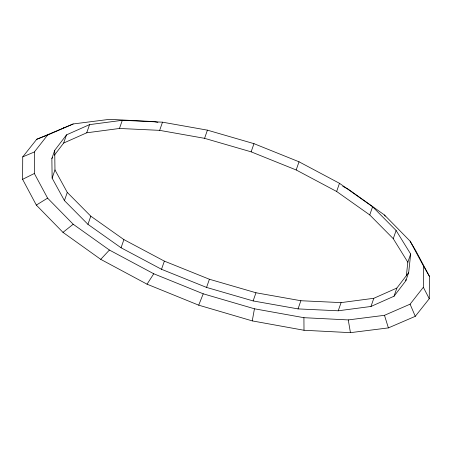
<?xml version="1.0" encoding="UTF-8"?>
<svg xmlns="http://www.w3.org/2000/svg" width="452" height="452" viewBox="0 0 452 452"><rect width="100%" height="100%" fill="white"/><g stroke="black" fill="none" stroke-linecap="round" stroke-linejoin="round"><path stroke-width="0.68" d="M342.74 186.252L348.283 189.218L384.494 215.016L410.1 241.131L423.354 265.782L423.349 287.28L410.094 304.173L384.482 315.31L348.266 319.92L303.913 317.694L254.442 308.789L203.23 293.806L153.759 273.771L109.412 250.041L73.196 224.243L47.596 198.129L34.341 173.483L34.346 151.979L47.601 135.086L73.213 123.955L109.424 119.345L153.782 121.565L157.901 122.311M410.1 241.131L415.676 250.532L429.4 276.279L429.264 298.721L415.275 316.327L388.392 327.903L350.441 332.655L304.004 330.265L252.256 320.892L198.716 305.173L147.041 284.184L100.739 259.352L62.981 232.368L36.324 205.078L22.6 179.331L22.736 156.889L36.725 139.284L73.213 123.955M405.828 280.76L408.67 272.584L410.67 254.03L396.105 230.497L372.595 206.745L339.486 183.309L299.026 161.793L253.979 143.663L207.417 130.153L162.505 122.181L122.311 120.3L89.569 124.622L66.512 134.865L54.715 150.33L51.867 158.505L52.133 178.133L64.433 200.592L87.942 224.345L121.057 247.775L161.511 269.29L206.558 287.421L253.126 300.936L298.037 308.902L338.232 310.79L370.973 306.467L394.025 296.224L405.828 280.76L405.975 279.387M406.342 275.946L407.828 262.205L410.67 254.03M252.256 320.892L254.442 308.789M54.398 155.189L63.664 143.041L66.512 134.865M52.133 178.133L54.974 169.958L54.715 150.33M63.664 143.041L86.722 132.798L89.569 124.622M64.433 200.592L67.28 192.416L54.974 169.958M86.722 132.798L119.464 128.47L122.311 120.3M87.942 224.345L90.79 216.169L67.28 192.416M119.464 128.47L159.658 130.357L162.505 122.181M121.057 247.775L123.904 239.605L90.79 216.169M159.658 130.357L204.57 138.329L207.417 130.153M161.511 269.29L164.358 261.12L123.904 239.605M204.57 138.329L251.131 151.838L253.979 143.663M206.558 287.421L209.406 279.251L255.973 292.76L300.879 300.733L341.079 302.614L373.815 298.292L396.873 288.048L408.67 272.584M407.828 262.205L393.257 238.673L369.747 214.92L336.638 191.484L296.179 169.969L299.026 161.793M253.126 300.936L255.973 292.76M336.638 191.484L339.486 183.309M298.037 308.902L300.879 300.733M369.747 214.92L372.595 206.745M338.232 310.79L341.079 302.614M393.257 238.673L396.105 230.497M370.973 306.467L373.815 298.292M394.025 296.224L396.873 288.048M198.716 305.173L203.23 293.806M147.041 284.184L153.759 273.771M51.867 158.505L52.709 157.398M100.739 259.352L109.412 250.041M62.981 232.368L73.196 224.243M36.324 205.078L47.596 198.129M22.6 179.331L34.341 173.483M22.736 156.889L34.346 151.979M36.725 139.284L47.601 135.086M63.608 127.707L64.986 127.537M251.131 151.838L296.179 169.969M164.358 261.12L209.406 279.251M423.354 265.782L429.4 276.279M384.494 215.016L385.144 216.192M423.349 287.28L429.264 298.721M410.094 304.173L415.275 316.327M384.482 315.31L388.392 327.903M348.266 319.92L350.441 332.655M303.913 317.694L304.004 330.265"/></g></svg>
